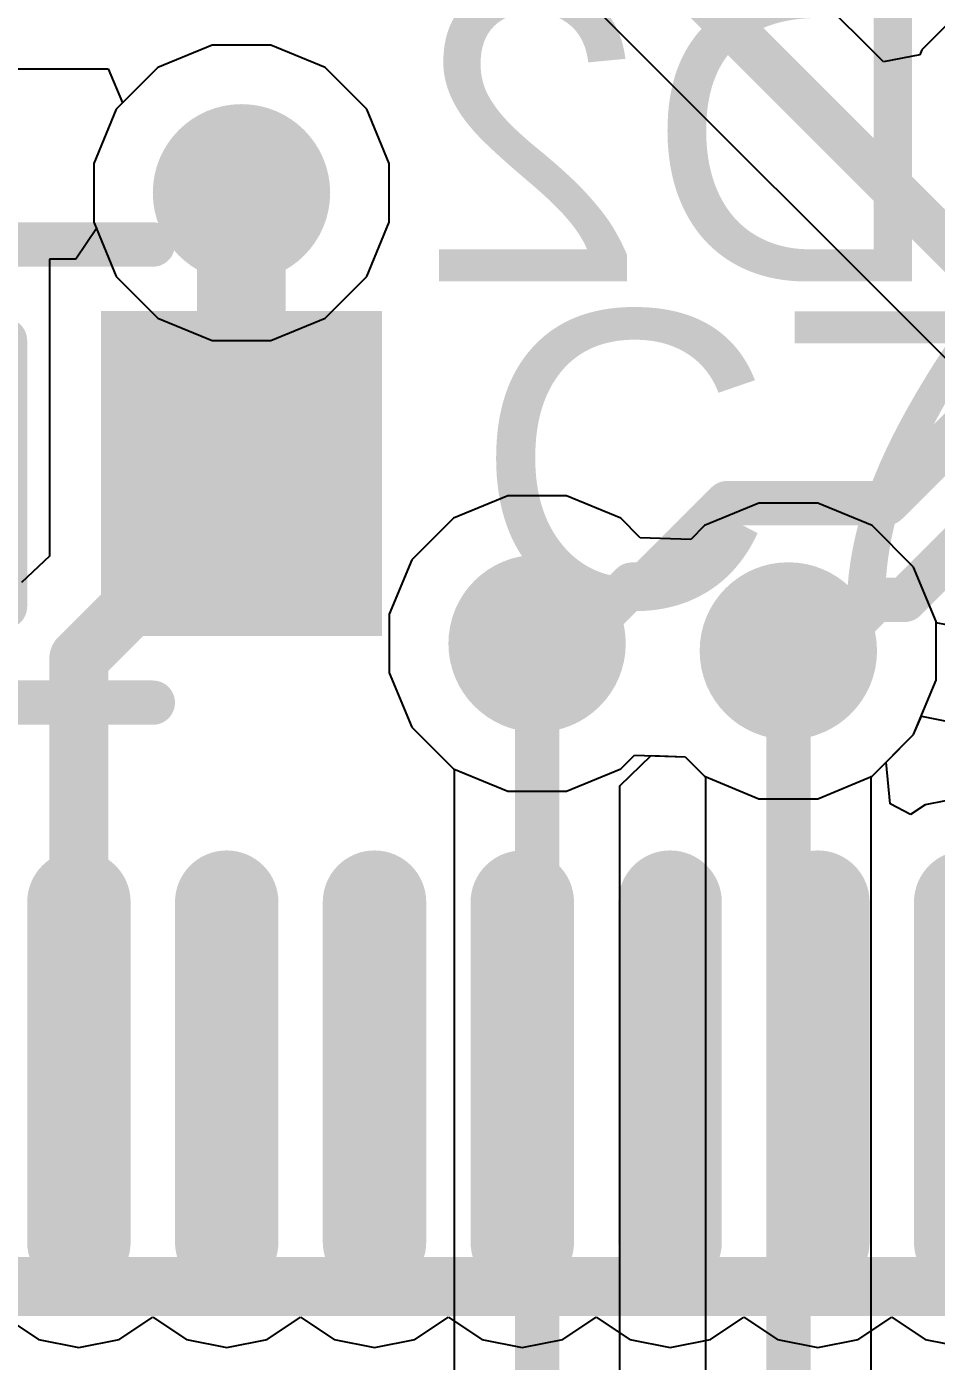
# Model space of a CAD drawing. Header units: inches. Extents: x -1.9 to 51.5, y -1.6 to 35.1.
# Drawn here: x 11.023 to 14.101, y 24.847 to 29.362 of the extents above; entities that cross this region are included whole.
import ezdxf

# ---------------------------------------------------------------- set-up
doc = ezdxf.new("R2010")
doc.units = ezdxf.units.IN
for name, color, linetype in [('Bottom Layer', 76, 'Continuous'), ('Bottom Layer 1', 5, 'Continuous'), ('Bottom Overlay', 54, 'Continuous'), ('Mechanical 10', 56, 'Continuous'), ('Top Layer', 16, 'Continuous'), ('Top Layer 1', 1, 'Continuous'), ('Top Overlay', 2, 'Continuous'), ('Top Paste', 8, 'Continuous'), ('Top Solder', 216, 'Continuous'), ('Via Holes', 16, 'Continuous')]:
    doc.layers.add(name, color=color, linetype=linetype)
doc.styles.add('Arial', font='', dxfattribs={"height": 0.2})
doc.styles.get('Arial').set_extended_font_data('Arial')

# ---------------------------------------------------------------- blocks, each defined once
blk = doc.blocks.new('LQFP100_173')
at = {"layer": 'Top Layer 1'}
h = blk.add_hatch(color=1, dxfattribs=at)
edge = h.paths.add_edge_path()
edge.add_arc((-5.500001699999999, 7.15000094), 0.1499997, 180, 360)
edge.add_line((-5.350001999999999, 7.15000094), (-5.350001999999999, 8.300001179999999))
edge.add_arc((-5.500001699999999, 8.300001179999999), 0.1499997, 0, 180)
edge.add_line((-5.6500014, 8.300001179999999), (-5.6500014, 7.15000094))
h = blk.add_hatch(color=1, dxfattribs=at)
edge = h.paths.add_edge_path()
edge.add_arc((-5.00000016, 7.15000094), 0.1499997, 180, 360)
edge.add_line((-4.85000046, 7.15000094), (-4.85000046, 8.300001179999999))
edge.add_arc((-5.00000016, 8.300001179999999), 0.1499997, 0, 180)
edge.add_line((-5.14999986, 8.300001179999999), (-5.14999986, 7.15000094))
h = blk.add_hatch(color=1, dxfattribs=at)
edge = h.paths.add_edge_path()
edge.add_arc((-4.50000116, 7.15000094), 0.1499997, 180, 360)
edge.add_line((-4.35000146, 7.15000094), (-4.35000146, 8.300001179999999))
edge.add_arc((-4.50000116, 8.300001179999999), 0.1499997, 0, 180)
edge.add_line((-4.65000086, 8.300001179999999), (-4.65000086, 7.15000094))
h = blk.add_hatch(color=1, dxfattribs=at)
edge = h.paths.add_edge_path()
edge.add_arc((-4.000002159999999, 7.15000094), 0.1499997, 180, 360)
edge.add_line((-3.850002459999999, 7.15000094), (-3.850002459999999, 8.300001179999999))
edge.add_arc((-4.000002159999999, 8.300001179999999), 0.1499997, 0, 180)
edge.add_line((-4.15000186, 8.300001179999999), (-4.15000186, 7.15000094))
h = blk.add_hatch(color=1, dxfattribs=at)
edge = h.paths.add_edge_path()
edge.add_arc((-3.50000062, 7.15000094), 0.1499997, 180, 360)
edge.add_line((-3.35000092, 7.15000094), (-3.35000092, 8.300001179999999))
edge.add_arc((-3.50000062, 8.300001179999999), 0.1499997, 0, 180)
edge.add_line((-3.65000032, 8.300001179999999), (-3.65000032, 7.15000094))
h = blk.add_hatch(color=1, dxfattribs=at)
edge = h.paths.add_edge_path()
edge.add_arc((-3.00000162, 7.15000094), 0.1499997, 180, 360)
edge.add_line((-2.85000192, 7.15000094), (-2.85000192, 8.300001179999999))
edge.add_arc((-3.00000162, 8.300001179999999), 0.1499997, 0, 180)
edge.add_line((-3.15000132, 8.300001179999999), (-3.15000132, 7.15000094))
h = blk.add_hatch(color=1, dxfattribs=at)
edge = h.paths.add_edge_path()
edge.add_arc((-2.50000008, 7.15000094), 0.1499997, 180, 360)
edge.add_line((-2.35000038, 7.15000094), (-2.35000038, 8.300001179999999))
edge.add_arc((-2.50000008, 8.300001179999999), 0.1499997, 0, 180)
edge.add_line((-2.64999978, 8.300001179999999), (-2.64999978, 7.15000094))
at = {"layer": 'Top Paste'}
h = blk.add_hatch(color=8, dxfattribs=at)
edge = h.paths.add_edge_path()
edge.add_arc((-5.500001699999999, 7.15000094), 0.1499997, 180, 360)
edge.add_line((-5.350001999999999, 7.15000094), (-5.350001999999999, 8.300001179999999))
edge.add_arc((-5.500001699999999, 8.300001179999999), 0.1499997, 0, 180)
edge.add_line((-5.6500014, 8.300001179999999), (-5.6500014, 7.15000094))
h = blk.add_hatch(color=8, dxfattribs=at)
edge = h.paths.add_edge_path()
edge.add_arc((-5.00000016, 7.15000094), 0.1499997, 180, 360)
edge.add_line((-4.85000046, 7.15000094), (-4.85000046, 8.300001179999999))
edge.add_arc((-5.00000016, 8.300001179999999), 0.1499997, 0, 180)
edge.add_line((-5.14999986, 8.300001179999999), (-5.14999986, 7.15000094))
h = blk.add_hatch(color=8, dxfattribs=at)
edge = h.paths.add_edge_path()
edge.add_arc((-4.50000116, 7.15000094), 0.1499997, 180, 360)
edge.add_line((-4.35000146, 7.15000094), (-4.35000146, 8.300001179999999))
edge.add_arc((-4.50000116, 8.300001179999999), 0.1499997, 0, 180)
edge.add_line((-4.65000086, 8.300001179999999), (-4.65000086, 7.15000094))
h = blk.add_hatch(color=8, dxfattribs=at)
edge = h.paths.add_edge_path()
edge.add_arc((-4.000002159999999, 7.15000094), 0.1499997, 180, 360)
edge.add_line((-3.850002459999999, 7.15000094), (-3.850002459999999, 8.300001179999999))
edge.add_arc((-4.000002159999999, 8.300001179999999), 0.1499997, 0, 180)
edge.add_line((-4.15000186, 8.300001179999999), (-4.15000186, 7.15000094))
h = blk.add_hatch(color=8, dxfattribs=at)
edge = h.paths.add_edge_path()
edge.add_arc((-3.50000062, 7.15000094), 0.1499997, 180, 360)
edge.add_line((-3.35000092, 7.15000094), (-3.35000092, 8.300001179999999))
edge.add_arc((-3.50000062, 8.300001179999999), 0.1499997, 0, 180)
edge.add_line((-3.65000032, 8.300001179999999), (-3.65000032, 7.15000094))
h = blk.add_hatch(color=8, dxfattribs=at)
edge = h.paths.add_edge_path()
edge.add_arc((-3.00000162, 7.15000094), 0.1499997, 180, 360)
edge.add_line((-2.85000192, 7.15000094), (-2.85000192, 8.300001179999999))
edge.add_arc((-3.00000162, 8.300001179999999), 0.1499997, 0, 180)
edge.add_line((-3.15000132, 8.300001179999999), (-3.15000132, 7.15000094))
h = blk.add_hatch(color=8, dxfattribs=at)
edge = h.paths.add_edge_path()
edge.add_arc((-2.50000008, 7.15000094), 0.1499997, 180, 360)
edge.add_line((-2.35000038, 7.15000094), (-2.35000038, 8.300001179999999))
edge.add_arc((-2.50000008, 8.300001179999999), 0.1499997, 0, 180)
edge.add_line((-2.64999978, 8.300001179999999), (-2.64999978, 7.15000094))
at = {"layer": 'Top Solder'}
h = blk.add_hatch(color=216, dxfattribs=at)
edge = h.paths.add_edge_path()
edge.add_arc((-5.500001699999999, 7.15000094), 0.17500092, 180, 360)
edge.add_line((-5.32500078, 7.15000094), (-5.32500078, 8.300001179999999))
edge.add_arc((-5.500001699999999, 8.300001179999999), 0.17500092, 0, 180)
edge.add_line((-5.675002619999999, 8.300001179999999), (-5.675002619999999, 7.15000094))
h = blk.add_hatch(color=216, dxfattribs=at)
edge = h.paths.add_edge_path()
edge.add_arc((-5.00000016, 7.15000094), 0.17500092, 180, 360)
edge.add_line((-4.82499924, 7.15000094), (-4.82499924, 8.300001179999999))
edge.add_arc((-5.00000016, 8.300001179999999), 0.17500092, 0, 180)
edge.add_line((-5.175001079999999, 8.300001179999999), (-5.175001079999999, 7.15000094))
h = blk.add_hatch(color=216, dxfattribs=at)
edge = h.paths.add_edge_path()
edge.add_arc((-4.50000116, 7.15000094), 0.17500092, 180, 360)
edge.add_line((-4.32500024, 7.15000094), (-4.32500024, 8.300001179999999))
edge.add_arc((-4.50000116, 8.300001179999999), 0.17500092, 0, 180)
edge.add_line((-4.67500208, 8.300001179999999), (-4.67500208, 7.15000094))
h = blk.add_hatch(color=216, dxfattribs=at)
edge = h.paths.add_edge_path()
edge.add_arc((-4.000002159999999, 7.15000094), 0.17500092, 180, 360)
edge.add_line((-3.825001239999999, 7.15000094), (-3.825001239999999, 8.300001179999999))
edge.add_arc((-4.000002159999999, 8.300001179999999), 0.17500092, 0, 180)
edge.add_line((-4.175003079999999, 8.300001179999999), (-4.175003079999999, 7.15000094))
h = blk.add_hatch(color=216, dxfattribs=at)
edge = h.paths.add_edge_path()
edge.add_arc((-3.50000062, 7.15000094), 0.17500092, 180, 360)
edge.add_line((-3.3249997, 7.15000094), (-3.3249997, 8.300001179999999))
edge.add_arc((-3.50000062, 8.300001179999999), 0.17500092, 0, 180)
edge.add_line((-3.67500154, 8.300001179999999), (-3.67500154, 7.15000094))
h = blk.add_hatch(color=216, dxfattribs=at)
edge = h.paths.add_edge_path()
edge.add_arc((-3.00000162, 7.15000094), 0.17500092, 180, 360)
edge.add_line((-2.8250007, 7.15000094), (-2.8250007, 8.300001179999999))
edge.add_arc((-3.00000162, 8.300001179999999), 0.17500092, 0, 180)
edge.add_line((-3.17500254, 8.300001179999999), (-3.17500254, 7.15000094))
h = blk.add_hatch(color=216, dxfattribs=at)
edge = h.paths.add_edge_path()
edge.add_arc((-2.50000008, 7.15000094), 0.17500092, 180, 360)
edge.add_line((-2.32499916, 7.15000094), (-2.32499916, 8.300001179999999))
edge.add_arc((-2.50000008, 8.300001179999999), 0.17500092, 0, 180)
edge.add_line((-2.675001, 8.300001179999999), (-2.675001, 7.15000094))
at = {"layer": 'Mechanical 10'}
blk.add_lwpolyline([(-7.00000124, 7.00000124, 0.1999996, 0.1999996, 0), (6.9999987, 7.00000124, 0.1999996, 0.1999996, 0)], format="xyseb", dxfattribs=at)
blk = doc.blocks.new('0603C_186')
at = {"layer": 'Top Layer 1'}
for points in [[(-1.25000131, -0.52500022), (-1.25000131, 0.52500022), (-0.35000057, 0.52500022), (-0.35000057, -0.52500022)], [(0.34999803, -0.52500022), (0.34999803, 0.52500022), (1.24999877, 0.52500022), (1.24999877, -0.52500022)]]:
    blk.add_hatch(color=1, dxfattribs=at).paths.add_polyline_path(points)
at = {"layer": 'Top Paste'}
for points in [[(-1.25000131, -0.52500022), (-1.25000131, 0.52500022), (-0.35000057, 0.52500022), (-0.35000057, -0.52500022)], [(0.34999803, -0.52500022), (0.34999803, 0.52500022), (1.24999877, 0.52500022), (1.24999877, -0.52500022)]]:
    blk.add_hatch(color=8, dxfattribs=at).paths.add_polyline_path(points)
at = {"layer": 'Top Solder'}
for points in [[(-1.27500253, -0.55000144), (-1.27500253, 0.55000144), (-0.32499935, 0.55000144), (-0.32499935, -0.55000144)], [(0.32499681, -0.55000144), (0.32499681, 0.55000144), (1.27499999, 0.55000144), (1.27499999, -0.55000144)]]:
    blk.add_hatch(color=216, dxfattribs=at).paths.add_polyline_path(points)
at = {"layer": 'Top Overlay'}
for points in [[(0.499999, 0.77499972, 0.1499997, 0.1499997, 0), (-0.499999, 0.77499972, 0.1499997, 0.1499997, 0)], [(0, 0.4499991, 0.1499997, 0.1499997, 0), (0, -0.4499991, 0.1499997, 0.1499997, 0)], [(0.499999, -0.77499972, 0.1499997, 0.1499997, 0), (-0.499999, -0.77499972, 0.1499997, 0.1499997, 0)]]:
    blk.add_lwpolyline(points, format="xyseb", dxfattribs=at)
for points in [[(-0.53749956, 0.77499972, 0.07499858, 0.07499858, 1), (-0.46249844, 0.77499972, 0.07499858, 0.07499858, 1)], [(0.46249844, 0.77499972, 0.07499858, 0.07499858, 1), (0.53749956, 0.77499972, 0.07499858, 0.07499858, 1)], [(-0.03750056, 0.4499991, 0.07499858, 0.07499858, 1), (0.03750056, 0.4499991, 0.07499858, 0.07499858, 1)], [(-0.03750056, -0.4499991, 0.07499858, 0.07499858, 1), (0.03750056, -0.4499991, 0.07499858, 0.07499858, 1)], [(-0.53749956, -0.77499972, 0.07499858, 0.07499858, 1), (-0.46249844, -0.77499972, 0.07499858, 0.07499858, 1)], [(0.46249844, -0.77499972, 0.07499858, 0.07499858, 1), (0.53749956, -0.77499972, 0.07499858, 0.07499858, 1)]]:
    blk.add_lwpolyline(points, format="xyseb", close=True, dxfattribs=at)

msp = doc.modelspace()

# ---------------------------------------------------------------- hatches: boundary and pattern name
at = {"layer": 'Bottom Layer'}
h = msp.add_hatch(color=76, dxfattribs=at)
edge = h.paths.add_edge_path()
edge.add_arc((11.74999936, 28.80000082), 0.2999994, 0, 360)
h = msp.add_hatch(color=76, dxfattribs=at)
edge = h.paths.add_edge_path()
edge.add_arc((12.7499999, 27.27500006), 0.2999994, 0, 360)
h = msp.add_hatch(color=76, dxfattribs=at)
edge = h.paths.add_edge_path()
edge.add_arc((13.60000074, 27.24999884), 0.2999994, 0, 360)
at = {"layer": 'Bottom Layer 1'}
h = msp.add_hatch(color=5, dxfattribs=at)
edge = h.paths.add_edge_path()
edge.add_arc((11.74999936, 28.80000082), 0.2999994, 0, 360)
h = msp.add_hatch(color=5, dxfattribs=at)
edge = h.paths.add_edge_path()
edge.add_arc((12.7499999, 27.27500006), 0.2999994, 0, 360)
h = msp.add_hatch(color=5, dxfattribs=at)
edge = h.paths.add_edge_path()
edge.add_arc((13.60000074, 27.24999884), 0.2999994, 0, 360)
at = {"layer": 'Top Layer'}
h = msp.add_hatch(color=16, dxfattribs=at)
edge = h.paths.add_edge_path()
edge.add_arc((11.74999936, 28.80000082), 0.2999994, 0, 360)
h = msp.add_hatch(color=16, dxfattribs=at)
edge = h.paths.add_edge_path()
edge.add_arc((12.7499999, 27.27500006), 0.2999994, 0, 360)
h = msp.add_hatch(color=16, dxfattribs=at)
edge = h.paths.add_edge_path()
edge.add_arc((13.60000074, 27.24999884), 0.2999994, 0, 360)
at = {"layer": 'Top Layer 1'}
h = msp.add_hatch(color=1, dxfattribs=at)
edge = h.paths.add_edge_path()
edge.add_arc((11.74999936, 28.80000082), 0.2999994, 0, 360)
h = msp.add_hatch(color=1, dxfattribs=at)
edge = h.paths.add_edge_path()
edge.add_arc((12.7499999, 27.27500006), 0.2999994, 0, 360)
h = msp.add_hatch(color=1, dxfattribs=at)
edge = h.paths.add_edge_path()
edge.add_arc((13.60000074, 27.24999884), 0.2999994, 0, 360)
at = {"layer": 'Via Holes'}
h = msp.add_hatch(color=7, dxfattribs=at)
edge = h.paths.add_edge_path()
edge.add_arc((11.74999936, 28.80000082), 0.1499997, 0, 360)
h = msp.add_hatch(color=7, dxfattribs=at)
edge = h.paths.add_edge_path()
edge.add_arc((12.7499999, 27.27500006), 0.1499997, 0, 360)
h = msp.add_hatch(color=7, dxfattribs=at)
edge = h.paths.add_edge_path()
edge.add_arc((13.60000074, 27.24999884), 0.1499997, 0, 360)

# ---------------------------------------------------------------- linework, layer by layer
at = {"layer": 'Bottom Layer'}
for p, q in [((12.65054366, 27.77499906), (12.46677212, 27.69888034)), ((12.84945614, 27.77499906), (12.65054366, 27.77499906)), ((13.03322768, 27.69888034), (12.84945614, 27.77499906)), ((13.5005445, 27.74999784), (13.31677296, 27.67387912)), ((13.69945698, 27.74999784), (13.5005445, 27.74999784)), ((13.88322852, 27.67387912), (13.69945698, 27.74999784)), ((12.46677212, 27.69888034), (12.32611962, 27.55822784)), ((13.0991102, 27.63299782), (13.03322768, 27.69888034)), ((13.31677296, 27.67387912), (13.27025032, 27.62735648)), ((14.02388102, 27.53322662), (13.88322852, 27.67387912)), ((13.27025032, 27.62735648), (13.0991102, 27.63299782)), ((12.32611962, 27.55822784), (12.2500009, 27.3744563)), ((14.09999974, 27.34945508), (14.02388102, 27.53322662)), ((12.2500009, 27.3744563), (12.2500009, 27.17554382)), ((14.09999974, 27.34503294), (14.09999974, 27.34945508)), ((14.22500076, 27.32017142), (14.09999974, 27.34503294)), ((12.2500009, 27.17554382), (12.32611962, 26.99177228)), ((14.02388102, 26.96677106), (14.04999984, 27.02982656)), ((14.04999984, 27.02982656), (14.17500086, 27.00496504)), ((12.32611962, 26.99177228), (12.46677212, 26.85111978)), ((13.88322852, 26.82611856), (14.02388102, 26.96677106)), ((13.03322768, 26.85111978), (13.07975032, 26.89764242)), ((13.07975032, 26.89764242), (13.25089044, 26.89200108)), ((13.25089044, 26.89200108), (13.31677296, 26.82611856)), ((12.46677212, 26.85111978), (12.65054366, 26.77500106)), ((12.84945614, 26.77500106), (13.03322768, 26.85111978)), ((13.31677296, 26.82611856), (13.5005445, 26.74999984)), ((13.69945698, 26.74999984), (13.88322852, 26.82611856)), ((12.65054366, 26.77500106), (12.84945614, 26.77500106)), ((13.5005445, 26.74999984), (13.69945698, 26.74999984))]:
    msp.add_line(p, q, dxfattribs=at)
at = {"layer": 'Bottom Layer 1'}
for p, q in [((13.9218035, 29.24261614), (12.0507379, 31.11368174)), ((11.5491641, 30.82220658), (14.54463182, 27.82673886)), ((14.19177502, 29.4238807), (14.05112252, 29.2832282)), ((11.65054312, 29.29999982), (11.46677158, 29.2238811)), ((11.8494556, 29.29999982), (11.65054312, 29.29999982)), ((12.03322714, 29.2238811), (11.8494556, 29.29999982)), ((14.04440168, 29.26700268), (13.9218035, 29.24261614)), ((14.05112252, 29.2832282), (14.04440168, 29.26700268)), ((11.46677158, 29.2238811), (11.32611908, 29.0832286)), ((12.17387964, 29.0832286), (12.03322714, 29.2238811)), ((11.32611908, 29.0832286), (11.25000036, 28.89945706)), ((12.24999836, 28.89945706), (12.17387964, 29.0832286)), ((11.25000036, 28.89945706), (11.25000036, 28.70054458)), ((12.24999836, 28.70054458), (12.24999836, 28.89945706)), ((11.25000036, 28.70054458), (11.32611908, 28.51677304)), ((12.17387964, 28.51677304), (12.24999836, 28.70054458)), ((11.32611908, 28.51677304), (11.46677158, 28.37612054)), ((12.03322714, 28.37612054), (12.17387964, 28.51677304)), ((11.46677158, 28.37612054), (11.65054312, 28.30000182)), ((11.8494556, 28.30000182), (12.03322714, 28.37612054)), ((11.65054312, 28.30000182), (11.8494556, 28.30000182)), ((12.65054366, 27.77499906), (12.46677212, 27.69888034)), ((12.84945614, 27.77499906), (12.65054366, 27.77499906)), ((13.03322768, 27.69888034), (12.84945614, 27.77499906)), ((13.5005445, 27.74999784), (13.31677296, 27.67387912)), ((13.69945698, 27.74999784), (13.5005445, 27.74999784)), ((13.88322852, 27.67387912), (13.69945698, 27.74999784)), ((12.46677212, 27.69888034), (12.32611962, 27.55822784)), ((13.0991102, 27.63299782), (13.03322768, 27.69888034)), ((13.31677296, 27.67387912), (13.27025032, 27.62735648)), ((14.02388102, 27.53322662), (13.88322852, 27.67387912)), ((13.27025032, 27.62735648), (13.0991102, 27.63299782)), ((12.32611962, 27.55822784), (12.2500009, 27.3744563)), ((14.09999974, 27.34945508), (14.02388102, 27.53322662)), ((12.2500009, 27.3744563), (12.2500009, 27.17554382)), ((14.09999974, 27.1505426), (14.09999974, 27.34945508)), ((12.2500009, 27.17554382), (12.32611962, 26.99177228)), ((14.02388102, 26.96677106), (14.09999974, 27.1505426)), ((12.32611962, 26.99177228), (12.46677212, 26.85111978)), ((13.88322852, 26.82611856), (14.02388102, 26.96677106)), ((13.03038542, 26.79322302), (13.13640248, 26.89577552)), ((13.13640248, 26.89577552), (13.25089044, 26.89200108)), ((13.25089044, 26.89200108), (13.31677296, 26.82611856)), ((12.46677212, 26.85111978), (12.46961438, 26.84994376)), ((12.46961438, 26.84994376), (12.46961438, 22.35000102)), ((13.31677296, 26.82611856), (13.31961522, 26.82494254)), ((13.31961522, 26.82494254), (13.31961522, 23.90000046)), ((13.88038626, 26.82494254), (13.88322852, 26.82611856)), ((13.88038626, 24.01613942), (13.88038626, 26.82494254)), ((13.03038542, 22.46613998), (13.03038542, 26.79322302))]:
    msp.add_line(p, q, dxfattribs=at)
for points in [[(11.21499916, 31.552896, 0.1499997, 0.1499997, 0), (14.74289406, 28.0250011, 0.1499997, 0.1499997, 0)], [(12.7499999, 22.35000102, 0.1499997, 0.1499997, 0), (12.7499999, 27.27500006, 0.1499997, 0.1499997, 0)], [(13.60000074, 23.90000046, 0.1499997, 0.1499997, 0), (13.60000074, 27.24999884, 0.1499997, 0.1499997, 0)]]:
    msp.add_lwpolyline(points, format="xyseb", dxfattribs=at)
for points in [[(12.71249934, 27.27500006, 0.07499858, 0.07499858, 1), (12.78750046, 27.27500006, 0.07499858, 0.07499858, 1)], [(13.56250018, 27.24999884, 0.07499858, 0.07499858, 1), (13.6375013, 27.24999884, 0.07499858, 0.07499858, 1)]]:
    msp.add_lwpolyline(points, format="xyseb", close=True, dxfattribs=at)
at = {"layer": 'Top Layer'}
for p, q in [((12.65054366, 27.77499906), (12.46677212, 27.69888034)), ((12.84945614, 27.77499906), (12.65054366, 27.77499906)), ((13.03322768, 27.69888034), (12.84945614, 27.77499906)), ((13.5005445, 27.74999784), (13.31677296, 27.67387912)), ((13.69945698, 27.74999784), (13.5005445, 27.74999784)), ((13.88322852, 27.67387912), (13.69945698, 27.74999784)), ((12.46677212, 27.69888034), (12.32611962, 27.55822784)), ((13.0991102, 27.63299782), (13.03322768, 27.69888034)), ((13.31677296, 27.67387912), (13.27025032, 27.62735648)), ((14.02388102, 27.53322662), (13.88322852, 27.67387912)), ((13.27025032, 27.62735648), (13.0991102, 27.63299782)), ((12.32611962, 27.55822784), (12.2500009, 27.3744563)), ((14.09999974, 27.34945508), (14.02388102, 27.53322662)), ((12.2500009, 27.3744563), (12.2500009, 27.17554382)), ((14.09999974, 27.34503294), (14.09999974, 27.34945508)), ((14.22500076, 27.32017142), (14.09999974, 27.34503294)), ((12.2500009, 27.17554382), (12.32611962, 26.99177228)), ((14.02388102, 26.96677106), (14.04999984, 27.02982656)), ((14.04999984, 27.02982656), (14.17500086, 27.00496504)), ((12.32611962, 26.99177228), (12.46677212, 26.85111978)), ((13.88322852, 26.82611856), (14.02388102, 26.96677106)), ((13.03322768, 26.85111978), (13.07975032, 26.89764242)), ((13.07975032, 26.89764242), (13.25089044, 26.89200108)), ((13.25089044, 26.89200108), (13.31677296, 26.82611856)), ((12.46677212, 26.85111978), (12.65054366, 26.77500106)), ((12.84945614, 26.77500106), (13.03322768, 26.85111978)), ((13.31677296, 26.82611856), (13.5005445, 26.74999984)), ((13.69945698, 26.74999984), (13.88322852, 26.82611856)), ((12.65054366, 26.77500106), (12.84945614, 26.77500106)), ((13.5005445, 26.74999984), (13.69945698, 26.74999984))]:
    msp.add_line(p, q, dxfattribs=at)
at = {"layer": 'Top Layer 1'}
for p, q in [((9.66614018, 29.21961644), (11.29918746, 29.21961644)), ((11.29918746, 29.21961644), (11.34702328, 29.1041328)), ((11.32611908, 29.0832286), (11.25000036, 28.89945706)), ((11.34702328, 29.1041328), (11.32611908, 29.0832286)), ((11.25000036, 28.89945706), (11.25000036, 28.70054458)), ((11.25895132, 28.6789368), (11.18950264, 28.57500254)), ((11.25000036, 28.70054458), (11.25895132, 28.6789368)), ((11.18950264, 28.57500254), (11.1000032, 28.57500254)), ((11.1000032, 28.57500254), (11.1000032, 27.57064336)), ((11.1000032, 27.57064336), (11.00630768, 27.48200244)), ((14.02388102, 26.96677106), (14.09999974, 27.1505426)), ((14.09999974, 27.1635728), (14.10116814, 27.16380648)), ((14.09999974, 27.1505426), (14.09999974, 27.1635728)), ((13.93122944, 26.87411948), (14.02388102, 26.96677106)), ((13.94426472, 26.73228334), (13.93122944, 26.87411948)), ((14.0137642, 26.6965049), (13.94426472, 26.73228334)), ((14.19999954, 26.75686038), (14.06343644, 26.72969508)), ((14.06343644, 26.72969508), (14.0137642, 26.6965049)), ((10.94999842, 24.99610444), (11.06343482, 24.92031084)), ((11.33656102, 24.92031084), (11.44999996, 24.99610698)), ((11.44999996, 24.99610698), (11.56343636, 24.92031084)), ((11.83656256, 24.92031084), (11.94999896, 24.99610444)), ((11.94999896, 24.99610444), (12.06343536, 24.92031084)), ((12.33656156, 24.92031084), (12.44999796, 24.99610444)), ((12.44999796, 24.99610444), (12.56343436, 24.92031084)), ((12.83656056, 24.92031084), (12.94999696, 24.99610698)), ((12.94999696, 24.99610698), (13.0634359, 24.92031084)), ((13.3365621, 24.92031084), (13.4499985, 24.99610444)), ((13.4499985, 24.99610444), (13.5634349, 24.92031084)), ((13.8365611, 24.92031084), (13.95000004, 24.99610698)), ((13.95000004, 24.99610698), (14.06343644, 24.92031084)), ((11.06343482, 24.92031084), (11.19999792, 24.89314554)), ((11.19999792, 24.89314554), (11.33656102, 24.92031084)), ((11.56343636, 24.92031084), (11.69999946, 24.89314554)), ((11.69999946, 24.89314554), (11.83656256, 24.92031084)), ((12.06343536, 24.92031084), (12.19999846, 24.89314554)), ((12.19999846, 24.89314554), (12.33656156, 24.92031084)), ((12.56343436, 24.92031084), (12.69999746, 24.89314554)), ((12.69999746, 24.89314554), (12.83656056, 24.92031084)), ((13.0634359, 24.92031084), (13.199999, 24.89314554)), ((13.199999, 24.89314554), (13.3365621, 24.92031084)), ((13.5634349, 24.92031084), (13.699998, 24.89314554)), ((13.699998, 24.89314554), (13.8365611, 24.92031084)), ((14.06343644, 24.92031084), (14.19999954, 24.89314554))]:
    msp.add_line(p, q, dxfattribs=at)
for points in [[(11.74999936, 27.85000526, 0.2999994, 0.2999994, 0), (11.74999936, 28.80000082, 0.2999994, 0.2999994, 0)], [(13.93211082, 27.75000038, 0.1499997, 0.1499997, 0), (15.00710994, 28.8249995, 0.1499997, 0.1499997, 0)], [(13.99386838, 27.42284838, 0.1499997, 0.1499997, 0), (15.12101878, 28.54999878, 0.1499997, 0.1499997, 0)], [(11.74999936, 27.85000526, 0.2999994, 0.2999994, 0), (11.7500019, 27.85000272, 0.2999994, 0.2999994, 0)], [(11.7500019, 27.77500414, 0.1999996, 0.1999996, 0), (11.7500019, 27.85000272, 0.1999996, 0.1999996, 0)], [(11.19999792, 27.22500016, 0.1999996, 0.1999996, 0), (11.7500019, 27.77500414, 0.1999996, 0.1999996, 0)], [(13.11730676, 27.47441292, 0.1499997, 0.1499997, 0), (13.39289422, 27.75000038, 0.1499997, 0.1499997, 0)], [(13.39289422, 27.75000038, 0.1499997, 0.1499997, 0), (13.93211082, 27.75000038, 0.1499997, 0.1499997, 0)], [(12.87177004, 27.27500006, 0.1499997, 0.1499997, 0), (13.0711829, 27.47441292, 0.1499997, 0.1499997, 0)], [(13.0711829, 27.47441292, 0.1499997, 0.1499997, 0), (13.11730676, 27.47441292, 0.1499997, 0.1499997, 0)], [(13.72177088, 27.24999884, 0.1499997, 0.1499997, 0), (13.89462042, 27.42284838, 0.1499997, 0.1499997, 0)], [(13.89462042, 27.42284838, 0.1499997, 0.1499997, 0), (13.99386838, 27.42284838, 0.1499997, 0.1499997, 0)], [(11.19999792, 25.82500296, 0.1999996, 0.1999996, 0), (11.19999792, 27.22500016, 0.1999996, 0.1999996, 0)], [(12.7499999, 27.27500006, 0.1499997, 0.1499997, 0), (12.87177004, 27.27500006, 0.1499997, 0.1499997, 0)], [(13.60000074, 27.24999884, 0.1499997, 0.1499997, 0), (13.72177088, 27.24999884, 0.1499997, 0.1499997, 0)]]:
    msp.add_lwpolyline(points, format="xyseb", dxfattribs=at)
for points in [[(11.67500078, 28.80000082, 0.1499997, 0.1499997, 1), (11.82499794, 28.80000082, 0.1499997, 0.1499997, 1)], [(11.67500078, 27.85000526, 0.1499997, 0.1499997, 1), (11.82499794, 27.85000526, 0.1499997, 0.1499997, 1)], [(11.67500078, 27.85000526, 0.1499997, 0.1499997, 1), (11.82499794, 27.85000526, 0.1499997, 0.1499997, 1)], [(11.67500332, 27.85000272, 0.1499997, 0.1499997, 1), (11.82500048, 27.85000272, 0.1499997, 0.1499997, 1)], [(11.700002, 27.85000272, 0.0999998, 0.0999998, 1), (11.8000018, 27.85000272, 0.0999998, 0.0999998, 1)], [(11.700002, 27.77500414, 0.0999998, 0.0999998, 1), (11.8000018, 27.77500414, 0.0999998, 0.0999998, 1)], [(11.700002, 27.77500414, 0.0999998, 0.0999998, 1), (11.8000018, 27.77500414, 0.0999998, 0.0999998, 1)], [(13.35539366, 27.75000038, 0.07499858, 0.07499858, 1), (13.43039478, 27.75000038, 0.07499858, 0.07499858, 1)], [(13.35539366, 27.75000038, 0.07499858, 0.07499858, 1), (13.43039478, 27.75000038, 0.07499858, 0.07499858, 1)], [(13.89461026, 27.75000038, 0.07499858, 0.07499858, 1), (13.96961138, 27.75000038, 0.07499858, 0.07499858, 1)], [(13.89461026, 27.75000038, 0.07499858, 0.07499858, 1), (13.96961138, 27.75000038, 0.07499858, 0.07499858, 1)], [(13.03368234, 27.47441292, 0.07499858, 0.07499858, 1), (13.10868346, 27.47441292, 0.07499858, 0.07499858, 1)], [(13.03368234, 27.47441292, 0.07499858, 0.07499858, 1), (13.10868346, 27.47441292, 0.07499858, 0.07499858, 1)], [(13.0798062, 27.47441292, 0.07499858, 0.07499858, 1), (13.15480732, 27.47441292, 0.07499858, 0.07499858, 1)], [(13.0798062, 27.47441292, 0.07499858, 0.07499858, 1), (13.15480732, 27.47441292, 0.07499858, 0.07499858, 1)], [(13.85711986, 27.42284838, 0.07499858, 0.07499858, 1), (13.93212098, 27.42284838, 0.07499858, 0.07499858, 1)], [(13.85711986, 27.42284838, 0.07499858, 0.07499858, 1), (13.93212098, 27.42284838, 0.07499858, 0.07499858, 1)], [(13.95636782, 27.42284838, 0.07499858, 0.07499858, 1), (14.03136894, 27.42284838, 0.07499858, 0.07499858, 1)], [(13.95636782, 27.42284838, 0.07499858, 0.07499858, 1), (14.03136894, 27.42284838, 0.07499858, 0.07499858, 1)], [(11.14999802, 27.22500016, 0.0999998, 0.0999998, 1), (11.24999782, 27.22500016, 0.0999998, 0.0999998, 1)], [(11.14999802, 27.22500016, 0.0999998, 0.0999998, 1), (11.24999782, 27.22500016, 0.0999998, 0.0999998, 1)], [(12.71249934, 27.27500006, 0.07499858, 0.07499858, 1), (12.78750046, 27.27500006, 0.07499858, 0.07499858, 1)], [(12.83426948, 27.27500006, 0.07499858, 0.07499858, 1), (12.9092706, 27.27500006, 0.07499858, 0.07499858, 1)], [(12.83426948, 27.27500006, 0.07499858, 0.07499858, 1), (12.9092706, 27.27500006, 0.07499858, 0.07499858, 1)], [(13.56250018, 27.24999884, 0.07499858, 0.07499858, 1), (13.6375013, 27.24999884, 0.07499858, 0.07499858, 1)], [(13.68427032, 27.24999884, 0.07499858, 0.07499858, 1), (13.75927144, 27.24999884, 0.07499858, 0.07499858, 1)], [(13.68427032, 27.24999884, 0.07499858, 0.07499858, 1), (13.75927144, 27.24999884, 0.07499858, 0.07499858, 1)], [(11.14999802, 25.82500296, 0.0999998, 0.0999998, 1), (11.24999782, 25.82500296, 0.0999998, 0.0999998, 1)]]:
    msp.add_lwpolyline(points, format="xyseb", close=True, dxfattribs=at)

# ---------------------------------------------------------------- block references
at = {"rotation": 180}
msp.add_blockref('0603C_186', (10.95000096, 27.85000272), dxfattribs=at)
msp.add_blockref('LQFP100_173', (16.69999962, 18.1000019))

# ---------------------------------------------------------------- texts
at = {"layer": 'Bottom Overlay', "style": 'Arial', "text_generation_flag": 2}
msp.add_text('D2', height=1.00000054, dxfattribs=at).set_placement((14.13306292, 28.50016144))
at = {"layer": 'Top Overlay', "style": 'Arial'}
msp.add_text('C7', height=1.00000054, dxfattribs=at).set_placement((12.54052864, 27.39875394))

doc.saveas('drawing.dxf')
